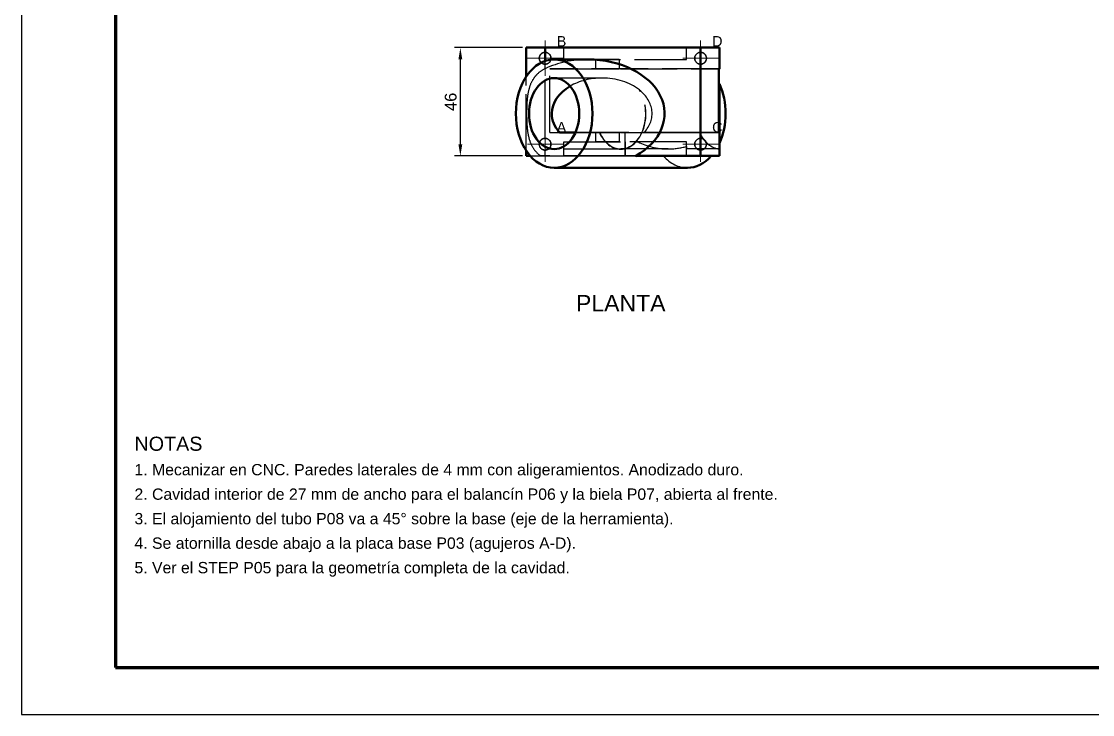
# Model space of a CAD drawing. Header units: millimetres. Extents: x 0 to 840, y 0 to 594.
# Drawn here: x 0 to 454.9, y 0 to 294.3 of the extents above; entities that cross this region are included whole.
import ezdxf
from ezdxf.enums import TextEntityAlignment as Align

# ---------------------------------------------------------------- set-up
doc = ezdxf.new("R2010")
doc.units = ezdxf.units.MM
doc.header["$LTSCALE"] = 2
doc.linetypes.add('ACAD_ISO02W100', pattern=[15, 12, -3])
doc.linetypes.add('ACAD_ISO04W100', pattern=[30, 24, -3, 0, -3])
for name, color, linetype, lineweight in [('COTAS', 4, 'Continuous', 18), ('EJES', 1, 'ACAD_ISO04W100', 18), ('MARCO', 7, 'Continuous', 70), ('OCULTAS', 8, 'ACAD_ISO02W100', 25), ('TEXTO', 7, 'Continuous', 25), ('VISIBLE', 7, 'Continuous', 50)]:
    doc.layers.add(name, color=color, linetype=linetype, lineweight=lineweight)
doc.styles.get("Standard").update_dxf_attribs({"font": 'arial.ttf'})
doc.dimstyles.new('ISO25', dxfattribs={"dimscale": 2, "dimtxt": 2.5, "dimasz": 2.5, "dimexe": 1.25, "dimexo": 0.8, "dimgap": 0.8, "dimtad": 1, "dimdec": 1, "dimtxsty": 'Standard', "dimcen": 2.5, "dimclrd": 4, "dimclre": 4, "dimclrt": 7, "dimazin": 3, "dimtfac": 1, "dimtmove": 0, "dimatfit": 3})

msp = doc.modelspace()

# ---------------------------------------------------------------- linework, layer by layer
at = {"layer": 'EJES'}
for p, q in [((222.39, 271.18), (222.39, 286.18)), ((288.39, 271.18), (288.39, 286.18)), ((214.89, 278.68), (229.89, 278.68)), ((280.89, 278.68), (295.89, 278.68)), ((222.39, 234.68), (222.39, 249.68)), ((288.39, 234.68), (288.39, 249.68)), ((214.89, 242.18), (229.89, 242.18)), ((280.89, 242.18), (295.89, 242.18))]:
    msp.add_line(p, q, dxfattribs=at)
at = {"layer": 'MARCO'}
for p, q in [((40, 574), (40, 20)), ((40, 20), (820, 20))]:
    msp.add_line(p, q, dxfattribs=at)
at = {"layer": 'OCULTAS'}
for p, q in [((214.39, 237.18), (214.39, 283.18)), ((222.39, 283.18), (288.39, 283.18)), ((222.39, 281.18), (222.39, 283.18)), ((230.39, 283.18), (282.39, 283.18)), ((230.39, 283.18), (282.39, 283.18)), ((230.39, 278.18), (230.39, 283.18)), ((230.39, 278.18), (230.39, 283.18)), ((282.39, 278.18), (282.39, 283.18)), ((282.39, 278.18), (282.39, 283.18)), ((288.39, 281.18), (288.39, 283.18)), ((296.39, 274.18), (296.39, 283.18)), ((222.39, 274.25), (222.39, 277.54)), ((230.39, 278.18), (282.39, 278.18)), ((230.39, 278.18), (282.39, 278.18)), ((243.84, 278.18), (243.84, 274.18)), ((253.84, 278.18), (253.84, 274.18)), ((222.39, 244.68), (222.39, 276.18)), ((296.14, 274.18), (224.39, 274.18)), ((224.39, 247.18), (224.39, 274.18)), ((224.39, 274.18), (296.14, 274.18)), ((224.39, 247.18), (224.39, 274.18)), ((288.39, 244.68), (288.39, 276.18)), ((214.39, 239.39), (214.39, 270.97)), ((246.58, 270.28), (226.22, 270.28)), ((262.42, 265.32), (262.42, 265.17)), ((296.39, 267.78), (296.39, 247.18)), ((224.39, 247.18), (256.39, 247.18)), ((224.39, 247.18), (228.47, 247.18)), ((245.44, 247.18), (235.27, 247.18)), ((243.84, 247.18), (243.84, 243.18)), ((245.44, 247.18), (245.53, 247.18)), ((287.95, 247.18), (245.53, 247.18)), ((253.84, 247.18), (253.84, 243.18)), ((256.39, 237.18), (256.39, 247.18)), ((256.39, 243.18), (256.39, 247.18)), ((256.39, 247.18), (296.39, 247.18)), ((296.14, 247.18), (264.53, 247.18)), ((264.53, 247.18), (296.14, 247.18)), ((287.95, 247.18), (296.39, 247.18)), ((296.14, 247.18), (296.14, 237.18)), ((296.39, 247.18), (296.39, 237.18)), ((296.39, 247.18), (296.39, 242.59)), ((296.39, 247.18), (296.39, 240.2)), ((230.39, 243.18), (256.39, 243.18)), ((230.39, 237.18), (230.39, 243.18)), ((230.39, 237.18), (230.39, 243.18)), ((230.39, 243.18), (261.86, 243.18)), ((256.39, 243.18), (256.39, 237.18)), ((282.39, 243.18), (256.39, 243.18)), ((282.39, 243.18), (261.86, 243.18)), ((282.39, 237.18), (282.39, 243.18)), ((282.39, 237.18), (282.39, 241.24)), ((254.33, 237.18), (220.55, 237.18)), ((222.39, 237.18), (222.39, 239.68)), ((222.39, 237.18), (288.39, 237.18)), ((254.5, 240.08), (226.22, 240.08)), ((230.39, 237.18), (256.39, 237.18)), ((230.39, 237.18), (254.33, 237.18)), ((254.33, 237.18), (282.39, 237.18)), ((272.66, 237.18), (254.33, 237.18)), ((274.58, 240.18), (254.5, 240.18)), ((256.39, 237.18), (296.14, 237.18)), ((292.91, 237.18), (260.83, 237.18)), ((272.66, 237.18), (282.39, 237.18)), ((296.39, 240.18), (282.39, 240.18)), ((282.39, 237.18), (296.39, 237.18)), ((282.39, 237.18), (292.91, 237.18)), ((288.39, 237.18), (288.39, 239.68))]:
    msp.add_line(p, q, dxfattribs=at)
for centre in [(222.39, 278.68), (288.39, 278.68), (222.39, 242.18), (288.39, 242.18)]:
    msp.add_circle(centre, 2.5, dxfattribs=at)
for centre, start, end in [((222.39, 278.68), 0, 90), ((222.39, 278.68), 270, 360), ((288.39, 278.68), 90, 270), ((222.39, 242.18), 0, 90), ((222.39, 242.18), 270, 360), ((288.39, 242.18), 90, 270)]:
    msp.add_arc(centre, 2.5, start, end, dxfattribs=at)
for centre, major_axis, start_param, end_param in [((240.58, 255.18), (-32.53, 0), 4.712389, 5.30594), ((246.58, 255.18), (-21.35, 0), 4.712389, 5.401499), ((246.58, 255.18), (-21.35, 0), 3.877154, 4.712389), ((254.5, 255.18), (0, 15.1), 3.141593, 5.44795), ((254.5, 255.18), (0, 15), 3.141593, 5.440553), ((246.58, 255.18), (-21.21, 0), 2.579056, 3.869757), ((254.5, 255.18), (0, 15.1), 2.129163, 3.141593), ((254.5, 255.18), (0, 15), 2.133333, 3.141593), ((296.93, 255.18), (0, 15), 2.133333, 3.091064), ((274.58, 255.18), (-21.21, 0), 0.927295, 1.570796), ((274.58, 255.18), (-21.21, 0), 1.570796, 1.947703), ((282.78, 255.18), (0, 23), 2.469642, 3.141593)]:
    msp.add_ellipse(centre, major_axis=major_axis, ratio=0.707107, start_param=start_param, end_param=end_param, dxfattribs=at)
for points, degree in [([(214.39, 283.18), (214.44, 283.18), (214.59, 283.18), (214.84, 283.18), (215.18, 283.18), (215.62, 283.18), (216.14, 283.18), (216.73, 283.18), (217.4, 283.18), (218.13, 283.18), (218.92, 283.18), (219.75, 283.18), (220.61, 283.18), (221.49, 283.18), (222.39, 283.18)], 1), ([(296.39, 283.18), (296.34, 283.18), (296.19, 283.18), (295.94, 283.18), (295.6, 283.18), (295.16, 283.18), (294.65, 283.18), (294.05, 283.18), (293.38, 283.18), (292.65, 283.18), (291.86, 283.18), (291.03, 283.18), (290.17, 283.18), (289.29, 283.18), (288.39, 283.18)], 1), ([(253.84, 278.18), (253.72, 278.18), (253.35, 278.18), (252.75, 278.18), (251.96, 278.18), (251.01, 278.18), (249.96, 278.18), (248.84, 278.18), (247.73, 278.18), (246.67, 278.18), (245.73, 278.18), (244.93, 278.18), (244.34, 278.18), (243.97, 278.18), (243.84, 278.18)], 1), ([(243.84, 278.18), (243.97, 278.18), (244.34, 278.18), (244.93, 278.18), (245.73, 278.18), (246.67, 278.18), (247.73, 278.18), (248.84, 278.18), (249.96, 278.18), (251.01, 278.18), (251.96, 278.18), (252.75, 278.18), (253.35, 278.18), (253.72, 278.18), (253.84, 278.18)], 1), ([(253.84, 274.18), (253.72, 274.18), (253.35, 274.18), (252.75, 274.18), (251.96, 274.18), (251.01, 274.18), (249.96, 274.18), (248.84, 274.18), (247.73, 274.18), (246.67, 274.18), (245.73, 274.18), (244.93, 274.18), (244.34, 274.18), (243.97, 274.18), (243.84, 274.18)], 1), ([(243.84, 274.18), (243.97, 274.18), (244.34, 274.18), (244.93, 274.18), (245.73, 274.18), (246.67, 274.18), (247.73, 274.18), (248.84, 274.18), (249.96, 274.18), (251.01, 274.18), (251.96, 274.18), (252.75, 274.18), (253.35, 274.18), (253.72, 274.18), (253.84, 274.18)], 1), ([(253.84, 247.18), (253.72, 247.18), (253.35, 247.18), (252.75, 247.18), (251.96, 247.18), (251.01, 247.18), (249.96, 247.18), (248.84, 247.18), (247.73, 247.18), (246.67, 247.18), (245.73, 247.18), (244.93, 247.18), (244.34, 247.18), (243.97, 247.18), (243.84, 247.18)], 1), ([(243.84, 247.18), (243.97, 247.18), (244.34, 247.18), (244.93, 247.18), (245.73, 247.18), (246.67, 247.18), (247.73, 247.18), (248.84, 247.18), (249.96, 247.18), (251.01, 247.18), (251.96, 247.18), (252.75, 247.18), (253.35, 247.18), (253.72, 247.18), (253.84, 247.18)], 1), ([(296.39, 247.18), (296.39, 246.29), (296.39, 245.45), (296.39, 244.65), (296.39, 243.91), (296.39, 243.23), (296.39, 242.61), (296.39, 242.05), (296.39, 241.56), (296.39, 241.15), (296.39, 240.8), (296.39, 240.53), (296.39, 240.34), (296.39, 240.22), (296.39, 240.18)], 1), ([(296.39, 247.18), (296.39, 245.57), (296.39, 244.03), (296.39, 242.59)], 3), ([(253.84, 243.18), (253.72, 243.18), (253.35, 243.18), (252.75, 243.18), (251.96, 243.18), (251.01, 243.18), (249.96, 243.18), (248.84, 243.18), (247.73, 243.18), (246.67, 243.18), (245.73, 243.18), (244.93, 243.18), (244.34, 243.18), (243.97, 243.18), (243.84, 243.18)], 1), ([(243.84, 243.18), (243.97, 243.18), (244.34, 243.18), (244.93, 243.18), (245.73, 243.18), (246.67, 243.18), (247.73, 243.18), (248.84, 243.18), (249.96, 243.18), (251.01, 243.18), (251.96, 243.18), (252.75, 243.18), (253.35, 243.18), (253.72, 243.18), (253.84, 243.18)], 1), ([(282.39, 240.18), (282.39, 240.2), (282.39, 240.25), (282.39, 240.33), (282.39, 240.44), (282.39, 240.58), (282.39, 240.75), (282.39, 240.95), (282.39, 241.19), (282.39, 241.45), (282.39, 241.74), (282.39, 242.06), (282.39, 242.41), (282.39, 242.78), (282.39, 243.18)], 1), ([(282.39, 241.24), (282.39, 241.09), (282.39, 240.96), (282.39, 240.84), (282.39, 240.72), (282.39, 240.62), (282.39, 240.53), (282.39, 240.45), (282.39, 240.38), (282.39, 240.32), (282.39, 240.27), (282.39, 240.23), (282.39, 240.21), (282.39, 240.19), (282.39, 240.18)], 1), ([(214.39, 237.18), (214.44, 237.18), (214.59, 237.18), (214.84, 237.18), (215.18, 237.18), (215.62, 237.18), (216.14, 237.18), (216.73, 237.18), (217.4, 237.18), (218.13, 237.18), (218.92, 237.18), (219.75, 237.18), (220.61, 237.18), (221.49, 237.18), (222.39, 237.18)], 1), ([(296.14, 237.18), (295.91, 237.18), (295.63, 237.18), (295.27, 237.18), (294.86, 237.18), (294.39, 237.18), (293.86, 237.18), (293.29, 237.18), (292.67, 237.18), (292.02, 237.18), (291.33, 237.18), (290.62, 237.18), (289.89, 237.18), (289.14, 237.18), (288.39, 237.18)], 1), ([(296.39, 240.18), (296.39, 240.18), (296.39, 240.2)], 2)]:
    msp.add_open_spline(points, degree=degree, dxfattribs=at)
for points, degree, knots in [([(222.39, 281.18), (221.7, 281.19), (221.08, 280.89), (220.68, 280.51), (220.14, 280), (219.89, 279.34), (219.89, 278.68), (219.89, 278.03), (220.14, 277.37), (220.68, 276.86), (221.08, 276.48), (221.7, 276.18), (222.39, 276.18)], 3, [0, 0, 0, 0, 0.214953, 0.214953, 0.214953, 0.500041, 0.500041, 0.500041, 0.785132, 0.785132, 0.785132, 1, 1, 1, 1]), ([(290.89, 278.68), (290.89, 279.34), (290.64, 280), (290.1, 280.51), (289.7, 280.89), (289.08, 281.19), (288.39, 281.18)], 3, [0, 0, 0, 0, 0.57047, 0.57047, 0.57047, 1, 1, 1, 1]), ([(288.39, 276.18), (289.08, 276.18), (289.7, 276.48), (290.1, 276.86), (290.64, 277.37), (290.89, 278.03), (290.89, 278.68)], 3, [0, 0, 0, 0, 0.429854, 0.429854, 0.429854, 1, 1, 1, 1]), ([(222.39, 274.25), (221.15, 273.66), (219.97, 272.85), (219.02, 271.92), (218.52, 271.44), (218.09, 270.93), (217.71, 270.4), (216.82, 269.18), (216.22, 267.87), (215.78, 266.53), (215.34, 265.18), (215.08, 263.81), (214.9, 262.41), (214.75, 261.24), (214.66, 260.04), (214.61, 258.83), (214.56, 257.63), (214.53, 256.41), (214.54, 255.18)], 3, [0, 0, 0, 0, 0.170229, 0.170229, 0.170229, 0.257807, 0.257807, 0.257807, 0.459884, 0.459884, 0.459884, 0.661962, 0.661962, 0.661962, 0.830981, 0.830981, 0.830981, 1, 1, 1, 1]), ([(214.54, 255.18), (214.53, 253.96), (214.56, 252.75), (214.61, 251.54), (214.66, 250.34), (214.75, 249.14), (214.9, 247.97), (215.07, 246.6), (215.33, 245.25), (215.75, 243.94), (216.17, 242.62), (216.75, 241.34), (217.59, 240.13), (218.35, 239.04), (219.35, 238.02), (220.55, 237.18)], 3, [0, 0, 0, 0, 0.1850588, 0.1850588, 0.1850588, 0.3701175, 0.3701175, 0.3701175, 0.5868911, 0.5868911, 0.5868911, 0.8036647, 0.8036647, 0.8036647, 0.9999998, 0.9999998, 0.9999998, 0.9999998]), ([(222.39, 244.68), (221.7, 244.69), (221.08, 244.39), (220.68, 244.01), (220.14, 243.5), (219.89, 242.84), (219.89, 242.18), (219.89, 241.53), (220.14, 240.87), (220.68, 240.36), (221.08, 239.98), (221.7, 239.68), (222.39, 239.68)], 3, [0, 0, 0, 0, 0.214953, 0.214953, 0.214953, 0.500041, 0.500041, 0.500041, 0.785132, 0.785132, 0.785132, 1, 1, 1, 1]), ([(290.89, 242.18), (290.89, 242.84), (290.64, 243.5), (290.1, 244.01), (289.7, 244.39), (289.08, 244.69), (288.39, 244.68)], 3, [0, 0, 0, 0, 0.57047, 0.57047, 0.57047, 1, 1, 1, 1]), ([(288.39, 239.68), (289.08, 239.68), (289.7, 239.98), (290.1, 240.36), (290.64, 240.87), (290.89, 241.53), (290.89, 242.18)], 3, [0, 0, 0, 0, 0.429854, 0.429854, 0.429854, 1, 1, 1, 1]), ([(216.09, 237.18), (216.21, 237.18), (216.34, 237.18), (216.47, 237.18), (216.6, 237.18), (216.73, 237.18), (216.87, 237.18), (217.01, 237.18), (217.15, 237.18), (217.3, 237.18), (217.45, 237.18), (217.6, 237.18), (217.76, 237.18), (217.92, 237.18), (218.08, 237.18), (218.24, 237.18), (218.41, 237.18), (218.58, 237.18), (218.75, 237.18), (218.92, 237.18), (219.09, 237.18), (219.45, 237.18), (219.81, 237.18), (220.18, 237.18), (220.55, 237.18)], 2, [0, 0, 0, 0.071429, 0.071429, 0.142857, 0.142857, 0.214286, 0.214286, 0.285714, 0.285714, 0.357143, 0.357143, 0.428571, 0.428571, 0.5, 0.5, 0.571429, 0.571429, 0.642857, 0.642857, 0.714286, 0.714286, 0.857143, 0.857143, 1, 1, 1])]:
    msp.add_open_spline(points, degree=degree, knots=knots, dxfattribs=at)
at = {"layer": 'TEXTO'}
for p, q in [((0, 594), (0, 0)), ((0, 0), (840, 0))]:
    msp.add_line(p, q, dxfattribs=at)
at = {"layer": 'VISIBLE'}
for p, q in [((214.39, 270.97), (214.39, 283.18)), ((222.39, 283.18), (288.39, 283.18)), ((222.39, 277.54), (222.39, 283.18)), ((288.39, 237.18), (288.39, 283.18)), ((296.39, 274.18), (296.39, 283.18)), ((240.58, 278.18), (226.22, 278.18)), ((296.14, 274.18), (296.14, 247.18)), ((296.14, 247.18), (296.14, 274.18)), ((235.27, 247.18), (228.47, 247.18)), ((296.39, 247.18), (296.14, 247.18)), ((296.39, 237.18), (296.39, 247.18)), ((214.39, 237.18), (214.39, 239.39)), ((260.83, 237.18), (288.39, 237.18)), ((282.78, 232.18), (226.22, 232.18))]:
    msp.add_line(p, q, dxfattribs=at)
for centre, major_axis, start_param, end_param in [((226.22, 255.18), (0, 23), 0, 1.570796), ((226.22, 255.18), (0, 23), 3.141593, 6.283185), ((240.58, 255.18), (-32.53, 0), 2.242747, 4.712389), ((226.22, 255.18), (0, 15.1), 0, 1.570796), ((226.22, 255.18), (0, 15.1), 3.141593, 6.283185), ((246.58, 255.18), (-21.35, 0), 5.401499, 6.283185), ((282.78, 255.18), (0, 23), 4.132686, 5.292091), ((226.22, 255.18), (0, 23), 1.570796, 3.141593), ((226.22, 255.18), (0, 15.1), 1.570796, 3.141593), ((246.58, 255.18), (-21.35, 0), 0, 0.558366), ((282.78, 255.18), (0, 23), 3.141593, 3.813544)]:
    msp.add_ellipse(centre, major_axis=major_axis, ratio=0.707107, start_param=start_param, end_param=end_param, dxfattribs=at)
for points, degree in [([(214.39, 283.18), (214.44, 283.18), (214.59, 283.18), (214.84, 283.18), (215.18, 283.18), (215.62, 283.18), (216.14, 283.18), (216.73, 283.18), (217.4, 283.18), (218.13, 283.18), (218.92, 283.18), (219.75, 283.18), (220.61, 283.18), (221.49, 283.18), (222.39, 283.18)], 1), ([(296.39, 283.18), (296.34, 283.18), (296.19, 283.18), (295.94, 283.18), (295.6, 283.18), (295.16, 283.18), (294.65, 283.18), (294.05, 283.18), (293.38, 283.18), (292.65, 283.18), (291.86, 283.18), (291.03, 283.18), (290.17, 283.18), (289.29, 283.18), (288.39, 283.18)], 1), ([(296.39, 274.18), (296.39, 274.18), (296.14, 274.18)], 2), ([(296.14, 274.18), (296.39, 274.18), (296.39, 274.18)], 2), ([(296.14, 247.18), (296.39, 247.18), (296.39, 247.18)], 2), ([(214.39, 237.18), (214.4, 237.18), (214.43, 237.18), (214.47, 237.18), (214.53, 237.18), (214.61, 237.18), (214.71, 237.18), (214.83, 237.18), (214.96, 237.18), (215.11, 237.18), (215.27, 237.18), (215.46, 237.18), (215.65, 237.18), (215.86, 237.18), (216.09, 237.18)], 1), ([(296.39, 237.18), (296.34, 237.18), (296.19, 237.18), (295.94, 237.18), (295.6, 237.18), (295.16, 237.18), (294.65, 237.18), (294.05, 237.18), (293.38, 237.18), (292.65, 237.18), (291.86, 237.18), (291.03, 237.18), (290.17, 237.18), (289.29, 237.18), (288.39, 237.18)], 1)]:
    msp.add_open_spline(points, degree=degree, dxfattribs=at)
msp.add_open_spline([(296.39, 267.78), (296.39, 267.35), (296.39, 266.91), (296.39, 266.47), (296.39, 266.02), (296.39, 265.56), (296.39, 265.11), (296.39, 264.64), (296.39, 264.17), (296.39, 263.7), (296.39, 263.22), (296.39, 262.74), (296.39, 262.26), (296.39, 261.77), (296.39, 261.27), (296.39, 260.78), (296.39, 260.28), (296.39, 259.78), (296.39, 259.28), (296.39, 258.77), (296.39, 258.27), (296.39, 257.76), (296.39, 256.23), (296.39, 254.69), (296.39, 253.16), (296.39, 252.65), (296.39, 252.14), (296.39, 251.64), (296.39, 251.13), (296.39, 250.63), (296.39, 250.13), (296.39, 249.63), (296.39, 249.14), (296.39, 248.64), (296.39, 248.16), (296.39, 247.67), (296.39, 247.18)], degree=3, knots=[0, 0, 0, 0, 0.071429, 0.071429, 0.071429, 0.142857, 0.142857, 0.142857, 0.214286, 0.214286, 0.214286, 0.285714, 0.285714, 0.285714, 0.357143, 0.357143, 0.357143, 0.428571, 0.428571, 0.428571, 0.5, 0.5, 0.5, 0.714286, 0.714286, 0.714286, 0.785714, 0.785714, 0.785714, 0.857143, 0.857143, 0.857143, 0.928571, 0.928571, 0.928571, 1, 1, 1, 1], dxfattribs=at)

# ---------------------------------------------------------------- texts
at = {"layer": 'COTAS'}
for s, p in [('B', (227.29, 282.38)), ('D', (293.29, 282.38)), ('A', (227.29, 245.88)), ('C', (293.29, 245.88))]:
    msp.add_text(s, height=4.4, dxfattribs=at).set_placement(p, align=Align.BOTTOM_LEFT)
at = {"layer": 'TEXTO'}
msp.add_text('PLANTA', height=7, dxfattribs=at).set_placement((254.5, 178.18), align=Align.TOP_CENTER)
for s, height, p in [('NOTAS', 6, (48, 112)), ('1. Mecanizar en CNC. Paredes laterales de 4 mm con aligeramientos. Anodizado duro.', 4.8, (48, 101.6)), ('2. Cavidad interior de 27 mm de ancho para el balancín P06 y la biela P07, abierta al frente.', 4.8, (48, 91.2)), ('3. El alojamiento del tubo P08 va a 45° sobre la base (eje de la herramienta).', 4.8, (48, 80.8)), ('4. Se atornilla desde abajo a la placa base P03 (agujeros A-D).', 4.8, (48, 70.4)), ('5. Ver el STEP P05 para la geometría completa de la cavidad.', 4.8, (48, 60))]:
    msp.add_text(s, height=height, dxfattribs=at).set_placement(p)

# ---------------------------------------------------------------- dimensions: what is measured, and where the dimension line sits
at = {"layer": 'COTAS'}
msp.add_linear_dim(base=(186.39, 237.18), p1=(214.39, 237.18), p2=(214.39, 283.18), angle=90, dimstyle='ISO25', dxfattribs=at).render()

doc.saveas('drawing.dxf')
